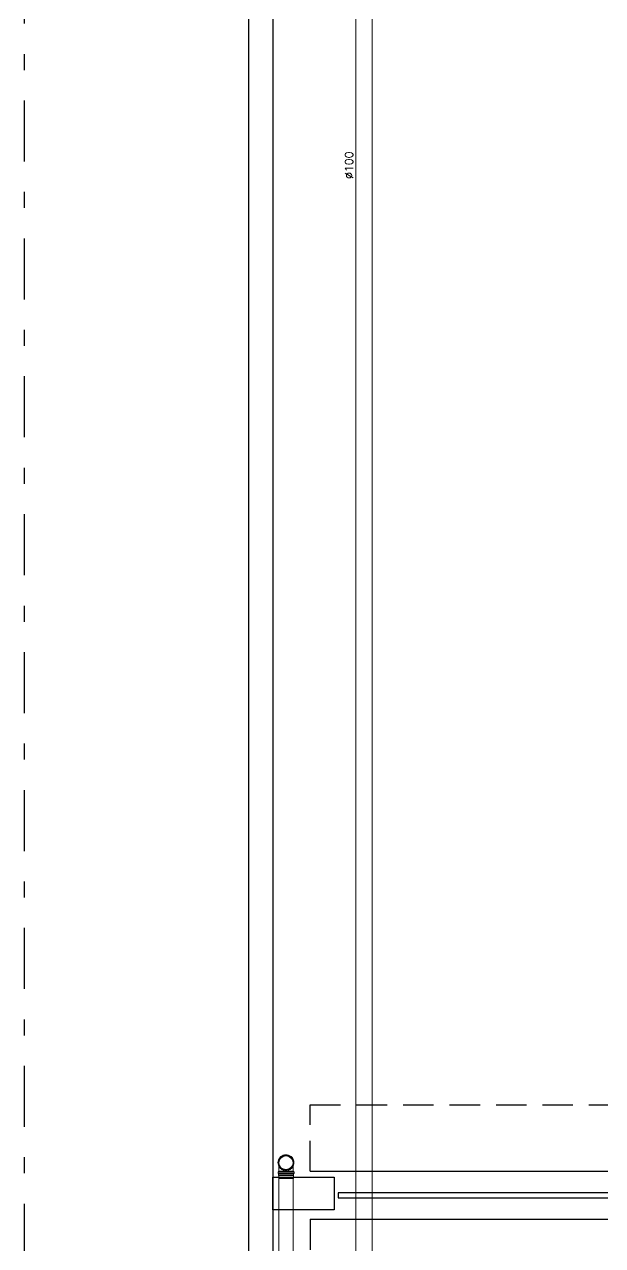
# Model space of a CAD drawing. Header units: millimetres. Extents: x 1573 to 2177, y 1587 to 1932.
# Drawn here: x 1776.08 to 1779.7, y 1893.81 to 1901.45 of the extents above; entities that cross this region are included whole.
import ezdxf
from ezdxf.enums import TextEntityAlignment as Align

# ---------------------------------------------------------------- set-up
doc = ezdxf.new("R2010")
doc.units = ezdxf.units.MM
doc.header["$LTSCALE"] = 0.03
doc.linetypes.add('DASHDOT', pattern=[25.4, 12.7, -6.35, 0, -6.35])
doc.linetypes.add('HIDDEN', pattern=[9.525, 6.35, -3.175])
for name, color, linetype in [('-HIDRO', 8, 'Continuous'), ('Texto-Tubos', 7, 'Continuous'), ('Tinterno', 9, 'Continuous')]:
    doc.layers.add(name, color=color, linetype=linetype)
doc.layers.add('TigreCad', color=2, linetype='Continuous', lineweight=13)
doc.styles.add('TCTUBOS-TXT', font='txt.shx')

# ---------------------------------------------------------------- blocks, each defined once
blk = doc.blocks.new('j9n100s')
at = {"layer": 'TigreCad'}
for p, q in [((27.3, 50.8), (60, 50.8)), ((27.3, -50.8), (60, -50.8))]:
    blk.add_line(p, q, dxfattribs=at)
blk.add_circle((0, 0), 53.2, dxfattribs=at)
for start, end in [(61.78498, 298.21502), (298.21502, 61.78498)]:
    blk.add_arc((0, 0), 57.7, start, end, dxfattribs=at)
at = {"layer": 'Tinterno'}
blk.add_line((60, -50.8), (60, 50.8), dxfattribs=at)
blk.add_circle((0, 0), 51, dxfattribs=at)
blk = doc.blocks.new('11031030p')
at = {"layer": 'TigreCad'}
for p, q in [((0, -53.3), (0, 53.2)), ((0, 53.2), (4.4, 53.2)), ((6.2, 56.9), (5.4, 54)), ((7.2, 57.6), (16.6, 57.6)), ((7.2, -56.7), (7.2, 56.6)), ((16.6, -56.7), (16.6, 56.6)), ((17.6, 56.7), (17.8, 54.2)), ((18.8, 53.2), (30.9, 53.2)), ((30.9, 53.2), (31.2, 53)), ((50.9, 53), (31.2, 53)), ((50.9, 53), (53.1, 50.8)), ((53.1, -50.8), (53.1, 50.8)), ((0, -53.3), (4.4, -53.3)), ((6.2, -56.9), (5.4, -54)), ((7.2, -57.7), (16.6, -57.7)), ((17.6, -56.7), (17.8, -54.2)), ((18.8, -53.3), (30.9, -53.3)), ((30.9, -53.3), (31.2, -53)), ((31.2, -53), (50.9, -53)), ((50.9, -53), (53.1, -50.8))]:
    blk.add_line(p, q, dxfattribs=at)
for centre, start, end in [((4.4, 54.2), 270, 345), ((7.2, 56.6), 90, 165), ((16.6, 56.6), 5, 90), ((18.8, 54.2), 185, 270), ((4.4, -54.2), 15, 90), ((7.2, -56.7), 195, 270), ((16.6, -56.7), 270, 355), ((18.8, -54.2), 90, 175)]:
    blk.add_arc(centre, 1, start, end, dxfattribs=at)
at = {"layer": 'Tinterno'}
for p, q in [((5.2, -53.3), (5.2, 53.2)), ((17.9, -53.3), (17.9, 53.2)), ((30.9, 53.2), (30.9, -53.3)), ((31.2, 53), (31.2, -53)), ((50.9, 53), (50.9, -53))]:
    blk.add_line(p, q, dxfattribs=at)

msp = doc.modelspace()

# ---------------------------------------------------------------- linework, layer by layer
at = {"layer": '-HIDRO', "linetype": 'DASHDOT'}
msp.add_line((1776.0839, 1887.6609), (1776.0839, 1914.2978), dxfattribs=at)
at = {"layer": '-HIDRO'}
for p, q in [((1777.488, 1891.7), (1777.488, 1914.2978)), ((1777.638, 1914.2978), (1777.638, 1891.7)), ((1777.638, 1894.2426), (1778.0205, 1894.2426)), ((1777.638, 1894.0386), (1777.638, 1894.2426)), ((1777.8705, 1894.2791), (1780.6706, 1894.2791)), ((1778.0205, 1894.2426), (1778.0205, 1894.0386)), ((1780.6706, 1894.1441), (1778.0454, 1894.1441)), ((1778.0454, 1894.1441), (1778.0454, 1894.1141)), ((1778.0454, 1894.1141), (1780.6706, 1894.1141)), ((1778.0205, 1894.0386), (1777.638, 1894.0386)), ((1777.8705, 1893.9791), (1780.6706, 1893.9791))]:
    msp.add_line(p, q, dxfattribs=at)
at = {"layer": '-HIDRO', "linetype": 'HIDDEN'}
for p, q in [((1777.8705, 1894.2791), (1777.8705, 1894.6941)), ((1777.8705, 1894.6941), (1780.6706, 1894.6941)), ((1777.8705, 1893.9791), (1777.8705, 1893.1641))]:
    msp.add_line(p, q, dxfattribs=at)
at = {"layer": '-HIDRO', "linetype": 'DASHDOT', "ltscale": 0.5}
msp.add_line((1777.8705, 1894.2791), (1780.6706, 1894.2791), dxfattribs=at)
at = {"layer": 'TigreCad', "ltscale": 100}
for p, q in [((1778.156, 1903.6211), (1778.156, 1890.4136)), ((1778.2577, 1903.6211), (1778.2577, 1890.4136)), ((1777.6756, 1894.2346), (1777.6756, 1890.4486)), ((1777.7637, 1894.2346), (1777.7637, 1890.4486))]:
    msp.add_line(p, q, dxfattribs=at)

# ---------------------------------------------------------------- block references
at = {"layer": 'TigreCad', "ltscale": 100, "yscale": 0.0008668032750000002, "zscale": 0.0008668032750000002}
for name, p, xscale, rotation in [('j9n100s', (1777.7193, 1894.3327), 0.0008668032750000001, 270.3707628494863), ('11031030p', (1777.7197, 1894.2806), 0.0008668032750000002, 270)]:
    msp.add_blockref(name, p, dxfattribs=dict(at, xscale=xscale, rotation=rotation))

# ---------------------------------------------------------------- texts
at = {"layer": 'Texto-Tubos', "ltscale": 100, "style": 'TCTUBOS-TXT'}
msp.add_text('%%C100', height=0.05001, rotation=90, dxfattribs=at).set_placement((1778.1386, 1900.5673), align=Align.CENTER)

doc.saveas('drawing.dxf')
